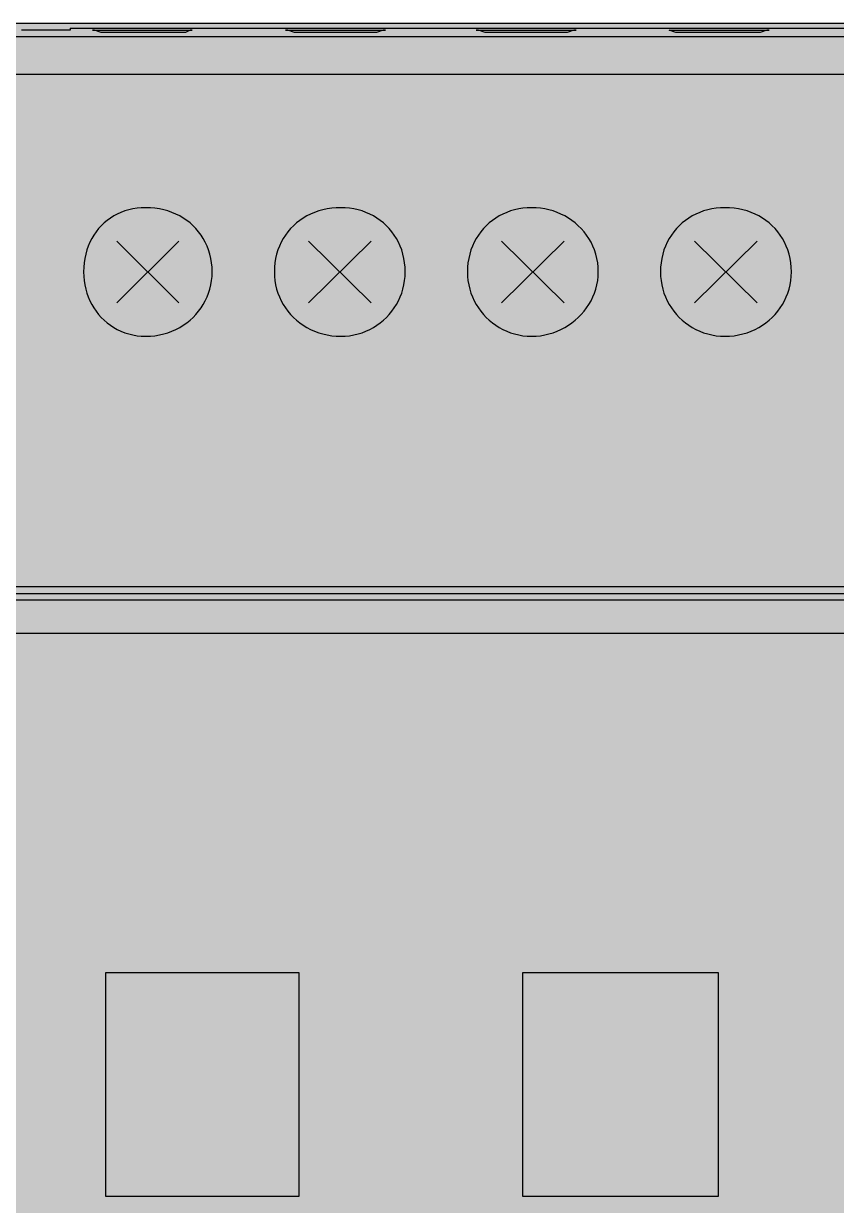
# Model space of a CAD drawing. Header units: millimetres. Extents: x 0 to 966, y -664 to 90.
# Drawn here: x 826.19 to 858.49, y 43.02 to 90 of the extents above; entities that cross this region are included whole.
import ezdxf

# ---------------------------------------------------------------- set-up
doc = ezdxf.new("R2010")
doc.units = ezdxf.units.MM
for name, color, linetype in [('HDL_BODY', 7, 'Continuous'), ('HDL_COLOUR', 7, 'Continuous'), ('HDL_DETAIL', 7, 'Continuous'), ('HDL_PRINT', 7, 'Continuous')]:
    doc.layers.add(name, color=color, linetype=linetype)

# ---------------------------------------------------------------- blocks, each defined once
blk = doc.blocks.new('M_R8.16.1-CD_FRONT')
at = {"layer": 'HDL_BODY', "true_color": 0x202126}
blk.add_hatch(color=250, dxfattribs=at).paths.add_polyline_path([(0, 0), (144, 0), (144, 90), (0, 90)])
at = {"layer": 'HDL_BODY', "true_color": 0x2a2a30}
blk.add_hatch(color=250, dxfattribs=at).paths.add_polyline_path([(0.4, 20.52), (143.6, 20.52), (143.6, 68.31), (0.4, 68.31)])
at = {"layer": 'HDL_COLOUR', "true_color": 0x1a332c}
for points in [[(83.683, 80.127), (83.677, 80.312), (83.66, 80.492), (83.631, 80.667), (83.591, 80.836), (83.541, 81), (83.481, 81.158), (83.41, 81.31), (83.33, 81.455), (83.241, 81.594), (83.144, 81.725), (83.037, 81.85), (82.923, 81.966), (82.801, 82.075), (82.671, 82.176), (82.534, 82.269), (82.391, 82.353), (82.241, 82.428), (82.085, 82.494), (81.923, 82.551), (81.756, 82.598), (81.584, 82.635), (81.407, 82.661), (81.225, 82.677), (81.04, 82.683), (80.865, 82.677), (80.695, 82.661), (80.528, 82.635), (80.366, 82.598), (80.209, 82.551), (80.058, 82.494), (79.912, 82.428), (79.771, 82.353), (79.637, 82.269), (79.51, 82.176), (79.389, 82.075), (79.275, 81.966), (79.168, 81.85), (79.07, 81.725), (78.979, 81.594), (78.896, 81.455), (78.822, 81.31), (78.757, 81.158), (78.701, 81), (78.655, 80.836), (78.618, 80.667), (78.592, 80.492), (78.575, 80.312), (78.57, 80.127), (78.575, 79.953), (78.592, 79.781), (78.618, 79.613), (78.655, 79.448), (78.701, 79.288), (78.757, 79.133), (78.822, 78.982), (78.896, 78.837), (78.979, 78.698), (79.07, 78.565), (79.168, 78.439), (79.275, 78.319), (79.389, 78.207), (79.51, 78.103), (79.637, 78.007), (79.771, 77.919), (79.912, 77.84), (80.058, 77.77), (80.209, 77.71), (80.366, 77.661), (80.528, 77.621), (80.695, 77.592), (80.865, 77.575), (81.04, 77.569), (81.225, 77.575), (81.407, 77.592), (81.584, 77.621), (81.756, 77.661), (81.923, 77.71), (82.085, 77.77), (82.241, 77.84), (82.391, 77.919), (82.534, 78.007), (82.671, 78.103), (82.801, 78.207), (82.923, 78.319), (83.037, 78.439), (83.144, 78.565), (83.241, 78.698), (83.33, 78.837), (83.41, 78.982), (83.481, 79.133), (83.541, 79.288), (83.591, 79.448), (83.631, 79.613), (83.66, 79.781), (83.677, 79.953), (83.683, 80.127)], [(91.355, 80.127), (91.349, 80.312), (91.332, 80.492), (91.303, 80.667), (91.264, 80.836), (91.214, 81), (91.154, 81.158), (91.085, 81.31), (91.006, 81.455), (90.918, 81.594), (90.822, 81.725), (90.718, 81.85), (90.606, 81.966), (90.487, 82.075), (90.361, 82.176), (90.228, 82.269), (90.089, 82.353), (89.944, 82.428), (89.793, 82.494), (89.638, 82.551), (89.478, 82.598), (89.314, 82.635), (89.146, 82.661), (88.974, 82.677), (88.799, 82.683), (88.613, 82.677), (88.432, 82.661), (88.255, 82.635), (88.082, 82.598), (87.915, 82.551), (87.753, 82.494), (87.596, 82.428), (87.446, 82.353), (87.303, 82.269), (87.166, 82.176), (87.036, 82.075), (86.914, 81.966), (86.799, 81.85), (86.693, 81.725), (86.595, 81.594), (86.506, 81.455), (86.426, 81.31), (86.356, 81.158), (86.295, 81), (86.245, 80.836), (86.205, 80.667), (86.177, 80.492), (86.159, 80.312), (86.153, 80.127), (86.159, 79.953), (86.177, 79.781), (86.205, 79.613), (86.245, 79.448), (86.295, 79.288), (86.356, 79.133), (86.426, 78.982), (86.506, 78.837), (86.595, 78.698), (86.693, 78.565), (86.799, 78.439), (86.914, 78.319), (87.036, 78.207), (87.166, 78.103), (87.303, 78.007), (87.446, 77.919), (87.596, 77.84), (87.753, 77.77), (87.915, 77.71), (88.082, 77.661), (88.255, 77.621), (88.432, 77.592), (88.613, 77.575), (88.799, 77.569), (88.974, 77.575), (89.146, 77.592), (89.314, 77.621), (89.478, 77.661), (89.638, 77.71), (89.793, 77.77), (89.944, 77.84), (90.089, 77.919), (90.228, 78.007), (90.361, 78.103), (90.487, 78.207), (90.606, 78.319), (90.718, 78.439), (90.822, 78.565), (90.918, 78.698), (91.006, 78.837), (91.085, 78.982), (91.154, 79.133), (91.214, 79.288), (91.264, 79.448), (91.303, 79.613), (91.332, 79.781), (91.349, 79.953), (91.355, 80.127)], [(99.028, 80.127), (99.021, 80.312), (99.003, 80.492), (98.972, 80.667), (98.93, 80.836), (98.877, 81), (98.813, 81.158), (98.739, 81.31), (98.655, 81.455), (98.563, 81.594), (98.461, 81.725), (98.351, 81.85), (98.234, 81.966), (98.109, 82.075), (97.977, 82.176), (97.839, 82.269), (97.695, 82.353), (97.545, 82.428), (97.391, 82.494), (97.231, 82.551), (97.068, 82.598), (96.901, 82.635), (96.73, 82.661), (96.557, 82.677), (96.382, 82.683), (96.207, 82.677), (96.035, 82.661), (95.867, 82.635), (95.703, 82.598), (95.543, 82.551), (95.387, 82.494), (95.237, 82.428), (95.092, 82.353), (94.953, 82.269), (94.82, 82.176), (94.694, 82.075), (94.575, 81.966), (94.463, 81.85), (94.359, 81.725), (94.262, 81.594), (94.175, 81.455), (94.096, 81.31), (94.027, 81.158), (93.967, 81), (93.917, 80.836), (93.878, 80.667), (93.849, 80.492), (93.831, 80.312), (93.826, 80.127), (93.831, 79.953), (93.849, 79.781), (93.878, 79.613), (93.917, 79.448), (93.967, 79.288), (94.027, 79.133), (94.096, 78.982), (94.175, 78.837), (94.262, 78.698), (94.359, 78.565), (94.463, 78.439), (94.575, 78.319), (94.694, 78.207), (94.82, 78.103), (94.953, 78.007), (95.092, 77.919), (95.237, 77.84), (95.387, 77.77), (95.543, 77.71), (95.703, 77.661), (95.867, 77.621), (96.035, 77.592), (96.207, 77.575), (96.382, 77.569), (96.557, 77.575), (96.73, 77.592), (96.901, 77.621), (97.068, 77.661), (97.231, 77.71), (97.391, 77.77), (97.545, 77.84), (97.695, 77.919), (97.839, 78.007), (97.977, 78.103), (98.109, 78.207), (98.234, 78.319), (98.351, 78.439), (98.461, 78.565), (98.563, 78.698), (98.655, 78.837), (98.739, 78.982), (98.813, 79.133), (98.877, 79.288), (98.93, 79.448), (98.972, 79.613), (99.003, 79.781), (99.021, 79.953), (99.028, 80.127)], [(106.7, 80.127), (106.694, 80.312), (106.677, 80.492), (106.648, 80.667), (106.608, 80.836), (106.558, 81), (106.498, 81.158), (106.427, 81.31), (106.348, 81.455), (106.259, 81.594), (106.161, 81.725), (106.054, 81.85), (105.94, 81.966), (105.817, 82.075), (105.688, 82.176), (105.551, 82.269), (105.407, 82.353), (105.257, 82.428), (105.101, 82.494), (104.939, 82.551), (104.771, 82.598), (104.599, 82.635), (104.422, 82.661), (104.24, 82.677), (104.054, 82.683), (103.88, 82.677), (103.708, 82.661), (103.54, 82.635), (103.375, 82.598), (103.215, 82.551), (103.06, 82.494), (102.91, 82.428), (102.765, 82.353), (102.626, 82.269), (102.493, 82.176), (102.366, 82.075), (102.247, 81.966), (102.135, 81.85), (102.031, 81.725), (101.935, 81.594), (101.847, 81.455), (101.769, 81.31), (101.699, 81.158), (101.639, 81), (101.589, 80.836), (101.55, 80.667), (101.521, 80.492), (101.504, 80.312), (101.498, 80.127), (101.504, 79.953), (101.521, 79.781), (101.55, 79.613), (101.589, 79.448), (101.639, 79.288), (101.699, 79.133), (101.769, 78.982), (101.847, 78.837), (101.935, 78.698), (102.031, 78.565), (102.135, 78.439), (102.247, 78.319), (102.366, 78.207), (102.493, 78.103), (102.626, 78.007), (102.765, 77.919), (102.91, 77.84), (103.06, 77.77), (103.215, 77.71), (103.375, 77.661), (103.54, 77.621), (103.708, 77.592), (103.88, 77.575), (104.054, 77.569), (104.24, 77.575), (104.422, 77.592), (104.599, 77.621), (104.771, 77.661), (104.939, 77.71), (105.101, 77.77), (105.257, 77.84), (105.407, 77.919), (105.551, 78.007), (105.688, 78.103), (105.817, 78.207), (105.94, 78.319), (106.054, 78.439), (106.161, 78.565), (106.259, 78.698), (106.348, 78.837), (106.427, 78.982), (106.498, 79.133), (106.558, 79.288), (106.608, 79.448), (106.648, 79.613), (106.677, 79.781), (106.694, 79.953), (106.7, 80.127)]]:
    blk.add_hatch(color=250, dxfattribs=at).paths.add_polyline_path(points)
at = {"layer": 'HDL_COLOUR', "true_color": 0x9ea4a8}
for points in [[(82.916, 80.126), (82.901, 80.36), (82.855, 80.589), (82.78, 80.811), (82.676, 81.021), (82.546, 81.216), (82.392, 81.392), (82.216, 81.546), (82.021, 81.676), (81.811, 81.78), (81.59, 81.855), (81.36, 81.901), (81.126, 81.916), (80.893, 81.901), (80.663, 81.855), (80.442, 81.78), (80.232, 81.676), (80.037, 81.546), (79.861, 81.392), (79.707, 81.216), (79.577, 81.021), (79.473, 80.811), (79.398, 80.589), (79.352, 80.36), (79.337, 80.126), (79.352, 79.892), (79.398, 79.663), (79.473, 79.441), (79.577, 79.231), (79.707, 79.036), (79.861, 78.86), (80.037, 78.706), (80.232, 78.576), (80.442, 78.472), (80.663, 78.397), (80.893, 78.351), (81.126, 78.336), (81.36, 78.351), (81.59, 78.397), (81.811, 78.472), (82.021, 78.576), (82.216, 78.706), (82.392, 78.86), (82.546, 79.036), (82.676, 79.231), (82.78, 79.441), (82.855, 79.663), (82.901, 79.892)], [(90.575, 80.126), (90.559, 80.36), (90.513, 80.589), (90.436, 80.811), (90.331, 81.021), (90.199, 81.216), (90.042, 81.392), (89.863, 81.546), (89.665, 81.676), (89.451, 81.78), (89.226, 81.855), (88.992, 81.901), (88.754, 81.916), (88.517, 81.901), (88.283, 81.855), (88.057, 81.78), (87.844, 81.676), (87.646, 81.546), (87.467, 81.392), (87.31, 81.216), (87.177, 81.021), (87.072, 80.811), (86.996, 80.589), (86.949, 80.36), (86.933, 80.126), (86.949, 79.892), (86.996, 79.663), (87.072, 79.441), (87.177, 79.231), (87.31, 79.036), (87.467, 78.86), (87.646, 78.706), (87.844, 78.576), (88.057, 78.472), (88.283, 78.397), (88.517, 78.351), (88.754, 78.336), (88.992, 78.351), (89.226, 78.397), (89.451, 78.472), (89.665, 78.576), (89.863, 78.706), (90.042, 78.86), (90.199, 79.036), (90.331, 79.231), (90.436, 79.441), (90.513, 79.663), (90.559, 79.892)], [(98.247, 80.126), (98.232, 80.36), (98.185, 80.589), (98.109, 80.811), (98.004, 81.021), (97.871, 81.216), (97.714, 81.392), (97.535, 81.546), (97.337, 81.676), (97.123, 81.78), (96.898, 81.855), (96.664, 81.901), (96.427, 81.916), (96.189, 81.901), (95.955, 81.855), (95.73, 81.78), (95.516, 81.676), (95.318, 81.546), (95.139, 81.392), (94.982, 81.216), (94.85, 81.021), (94.744, 80.811), (94.668, 80.589), (94.621, 80.36), (94.606, 80.126), (94.621, 79.892), (94.668, 79.663), (94.744, 79.441), (94.85, 79.231), (94.982, 79.036), (95.139, 78.86), (95.318, 78.706), (95.516, 78.576), (95.73, 78.472), (95.955, 78.397), (96.189, 78.351), (96.427, 78.336), (96.664, 78.351), (96.898, 78.397), (97.123, 78.472), (97.337, 78.576), (97.535, 78.706), (97.714, 78.86), (97.871, 79.036), (98.004, 79.231), (98.109, 79.441), (98.185, 79.663), (98.232, 79.892)], [(105.92, 80.126), (105.904, 80.36), (105.858, 80.589), (105.781, 80.811), (105.676, 81.021), (105.544, 81.216), (105.387, 81.392), (105.207, 81.546), (105.009, 81.676), (104.796, 81.78), (104.57, 81.855), (104.337, 81.901), (104.099, 81.916), (103.861, 81.901), (103.628, 81.855), (103.402, 81.78), (103.189, 81.676), (102.991, 81.546), (102.812, 81.392), (102.655, 81.216), (102.522, 81.021), (102.417, 80.811), (102.34, 80.589), (102.294, 80.36), (102.278, 80.126), (102.294, 79.892), (102.34, 79.663), (102.417, 79.441), (102.522, 79.231), (102.655, 79.036), (102.812, 78.86), (102.991, 78.706), (103.189, 78.576), (103.402, 78.472), (103.628, 78.397), (103.861, 78.351), (104.099, 78.336), (104.337, 78.351), (104.57, 78.397), (104.796, 78.472), (105.009, 78.576), (105.207, 78.706), (105.387, 78.86), (105.544, 79.036), (105.676, 79.231), (105.781, 79.441), (105.858, 79.663), (105.904, 79.892)]]:
    blk.add_hatch(color=253, dxfattribs=at).paths.add_polyline_path(points)
at = {"layer": 'HDL_COLOUR', "true_color": 0x0d0e11}
for points in [[(79.451, 52.271), (87.123, 52.271), (87.123, 43.368), (79.451, 43.368), (79.451, 52.271)], [(96.031, 52.271), (103.791, 52.271), (103.791, 43.368), (96.031, 43.368), (96.031, 52.271)]]:
    blk.add_hatch(color=168, dxfattribs=at).paths.add_polyline_path(points)
at = {"layer": 'HDL_COLOUR', "true_color": 0x37393d}
for points in [[(80.832, 47.642), (85.742, 47.642), (85.742, 49.155), (80.832, 49.155)], [(97.428, 47.642), (102.394, 47.642), (102.394, 49.155), (97.428, 49.155)]]:
    blk.add_hatch(color=250, dxfattribs=at).paths.add_polyline_path(points)
at = {"layer": 'HDL_PRINT', "true_color": 0xdee1e9}
for points in [[(85.71, 84.156), (82.978, 85.39), (83.067, 85.372), (81.04, 85.372), (81.26, 85.593), (81.26, 82.859), (80.817, 82.859), (80.817, 85.593), (81.04, 85.813), (83.067, 85.813), (83.159, 85.792), (85.891, 84.557), (85.71, 84.156)], [(86.418, 85.813), (88.799, 85.813), (89.019, 85.593), (89.019, 82.859), (88.579, 82.859), (88.579, 85.593), (88.799, 85.372), (86.418, 85.372), (86.418, 85.813)], [(101.055, 84.156), (98.319, 85.39), (98.412, 85.372), (96.382, 85.372), (96.602, 85.593), (96.602, 82.859), (96.162, 82.859), (96.162, 85.593), (96.382, 85.813), (98.412, 85.813), (98.501, 85.792), (101.236, 84.557), (101.055, 84.156)], [(101.763, 85.813), (104.054, 85.813), (104.275, 85.593), (104.275, 82.859), (103.834, 82.859), (103.834, 85.593), (104.054, 85.372), (101.763, 85.372), (101.763, 85.813)], [(84.037, 75.013), (84.918, 76.599), (85.802, 75.013), (84.037, 75.013)], [(88.358, 74.838), (87.918, 74.838), (87.918, 76.248), (87.859, 76.193), (87.799, 76.143), (87.74, 76.098), (87.681, 76.058), (87.623, 76.021), (87.564, 75.986), (87.505, 75.954), (87.447, 75.924), (87.388, 75.894), (87.388, 76.337), (87.425, 76.341), (87.469, 76.352), (87.516, 76.369), (87.565, 76.392), (87.614, 76.418), (87.661, 76.448), (87.703, 76.48), (87.739, 76.513), (87.773, 76.545), (87.806, 76.579), (87.84, 76.616), (87.873, 76.655), (87.906, 76.698), (87.939, 76.747), (87.972, 76.802), (88.004, 76.864), (88.358, 76.864), (88.358, 74.838)], [(96.206, 74.749), (95.766, 74.749), (95.766, 76.248), (95.733, 76.193), (95.695, 76.143), (95.651, 76.098), (95.603, 76.058), (95.552, 76.021), (95.498, 75.986), (95.442, 75.954), (95.384, 75.924), (95.326, 75.894), (95.326, 76.248), (95.384, 76.278), (95.428, 76.302), (95.463, 76.325), (95.49, 76.348), (95.513, 76.375), (95.535, 76.41), (95.559, 76.455), (95.587, 76.513), (95.65, 76.545), (95.704, 76.578), (95.75, 76.611), (95.787, 76.644), (95.816, 76.677), (95.836, 76.711), (95.848, 76.744), (95.852, 76.778), (96.206, 76.778), (96.206, 74.749)], [(97.617, 74.749), (97.263, 74.749), (97.263, 76.248), (97.204, 76.193), (97.146, 76.143), (97.087, 76.098), (97.029, 76.058), (96.97, 76.021), (96.912, 75.986), (96.853, 75.954), (96.795, 75.924), (96.736, 75.894), (96.736, 76.248), (96.773, 76.278), (96.815, 76.302), (96.862, 76.325), (96.912, 76.348), (96.961, 76.375), (97.008, 76.41), (97.051, 76.455), (97.087, 76.513), (97.125, 76.55), (97.163, 76.587), (97.201, 76.625), (97.239, 76.663), (97.276, 76.701), (97.314, 76.739), (97.352, 76.778), (97.617, 76.778), (97.617, 74.749)], [(99.382, 75.013), (100.263, 76.599), (101.144, 75.013), (99.382, 75.013)], [(103.7, 74.749), (103.26, 74.749), (103.26, 76.248), (103.201, 76.193), (103.143, 76.143), (103.084, 76.098), (103.025, 76.058), (102.967, 76.021), (102.908, 75.986), (102.849, 75.954), (102.789, 75.924), (102.73, 75.894), (102.73, 76.248), (102.767, 76.278), (102.811, 76.302), (102.858, 76.325), (102.907, 76.348), (102.956, 76.375), (103.004, 76.41), (103.047, 76.455), (103.084, 76.513), (103.122, 76.55), (103.16, 76.587), (103.198, 76.625), (103.235, 76.663), (103.273, 76.701), (103.311, 76.739), (103.349, 76.778), (103.7, 76.778), (103.7, 74.749)], [(105.554, 75.189), (105.554, 74.749), (104.144, 74.749), (104.144, 74.814), (104.145, 74.879), (104.148, 74.942), (104.155, 75.002), (104.165, 75.058), (104.18, 75.108), (104.202, 75.152), (104.23, 75.189), (104.259, 75.218), (104.293, 75.253), (104.331, 75.293), (104.373, 75.338), (104.418, 75.388), (104.465, 75.443), (104.515, 75.504), (104.566, 75.57), (104.618, 75.642), (104.671, 75.719), (104.762, 75.752), (104.838, 75.785), (104.899, 75.818), (104.947, 75.851), (104.982, 75.884), (105.007, 75.917), (105.02, 75.95), (105.025, 75.983), (105.061, 76.021), (105.085, 76.049), (105.1, 76.072), (105.108, 76.095), (105.111, 76.122), (105.111, 76.159), (105.111, 76.197), (105.109, 76.235), (105.104, 76.273), (105.095, 76.311), (105.08, 76.349), (105.057, 76.386), (105.025, 76.424), (105.018, 76.43), (104.998, 76.447), (104.969, 76.468), (104.933, 76.49), (104.892, 76.506), (104.849, 76.513), (104.805, 76.506), (104.763, 76.49), (104.726, 76.468), (104.697, 76.447), (104.678, 76.43), (104.671, 76.424), (104.639, 76.386), (104.616, 76.349), (104.6, 76.311), (104.591, 76.273), (104.586, 76.235), (104.584, 76.197), (104.584, 76.159), (104.144, 76.159), (104.167, 76.236), (104.187, 76.307), (104.205, 76.373), (104.223, 76.434), (104.241, 76.489), (104.262, 76.54), (104.288, 76.585), (104.319, 76.624), (104.358, 76.659), (104.406, 76.688), (104.443, 76.718), (104.487, 76.74), (104.538, 76.756), (104.594, 76.766), (104.654, 76.773), (104.717, 76.776), (104.782, 76.777), (104.849, 76.778), (104.93, 76.777), (105.001, 76.776), (105.063, 76.771), (105.119, 76.762), (105.17, 76.747), (105.219, 76.725), (105.269, 76.694), (105.32, 76.652), (105.376, 76.599), (105.409, 76.566), (105.441, 76.533), (105.472, 76.496), (105.499, 76.457), (105.521, 76.414), (105.539, 76.365), (105.55, 76.31), (105.554, 76.248), (105.554, 76.21), (105.552, 76.172), (105.547, 76.134), (105.538, 76.097), (105.522, 76.059), (105.498, 76.021), (105.465, 75.983), (105.46, 75.945), (105.445, 75.909), (105.423, 75.877), (105.395, 75.849), (105.362, 75.827), (105.326, 75.813), (105.29, 75.808), (105.285, 75.774), (105.273, 75.741), (105.252, 75.708), (105.223, 75.674), (105.186, 75.641), (105.14, 75.608), (105.086, 75.575), (105.025, 75.543), (104.987, 75.473), (104.951, 75.414), (104.918, 75.365), (104.89, 75.327), (104.868, 75.3), (104.854, 75.284), (104.849, 75.278), (104.805, 75.269), (104.779, 75.247), (104.765, 75.22), (104.76, 75.198), (104.76, 75.189), (105.554, 75.189)], [(84.037, 71.928), (84.037, 74.219), (85.623, 74.219), (85.623, 73.779), (84.478, 73.779), (84.478, 73.339), (85.623, 73.339), (85.623, 72.987), (84.478, 72.987), (84.478, 72.369), (85.713, 72.369), (85.713, 71.928), (84.037, 71.928)], [(99.293, 71.928), (99.293, 74.219), (100.879, 74.219), (100.879, 73.779), (99.822, 73.779), (99.822, 73.249), (100.703, 73.249), (100.703, 72.898), (99.822, 72.898), (99.822, 71.928), (99.293, 71.928)], [(76.894, 52.272), (77.335, 52.272), (77.335, 49.363), (76.894, 49.363), (76.894, 52.272)], [(93.471, 52.272), (93.912, 52.272), (93.912, 49.363), (93.471, 49.363), (93.471, 52.272)]]:
    blk.add_hatch(color=254, dxfattribs=at).paths.add_polyline_path(points)
h = blk.add_hatch(color=254, dxfattribs=at)
h.paths.add_polyline_path([(80.597, 75.278), (80.862, 75.367), (80.862, 75.323), (80.865, 75.282), (80.873, 75.245), (80.888, 75.215), (80.913, 75.196), (80.951, 75.189), (80.958, 75.153), (80.977, 75.128), (81.006, 75.113), (81.043, 75.106), (81.084, 75.103), (81.126, 75.103), (81.164, 75.103), (81.193, 75.106), (81.215, 75.113), (81.238, 75.128), (81.265, 75.153), (81.302, 75.189), (81.329, 75.222), (81.349, 75.261), (81.365, 75.307), (81.376, 75.359), (81.384, 75.418), (81.388, 75.483), (81.39, 75.555), (81.391, 75.634), (81.391, 75.719), (81.358, 75.661), (81.324, 75.617), (81.287, 75.586), (81.248, 75.565), (81.205, 75.552), (81.157, 75.546), (81.102, 75.543), (81.04, 75.543), (80.977, 75.543), (80.922, 75.546), (80.873, 75.552), (80.83, 75.565), (80.79, 75.586), (80.754, 75.617), (80.72, 75.661), (80.686, 75.719), (80.656, 75.748), (80.628, 75.78), (80.601, 75.813), (80.576, 75.852), (80.554, 75.896), (80.536, 75.947), (80.522, 76.007), (80.514, 76.077), (80.51, 76.159), (80.514, 76.225), (80.525, 76.291), (80.542, 76.354), (80.565, 76.414), (80.591, 76.469), (80.621, 76.519), (80.653, 76.563), (80.686, 76.599), (80.719, 76.655), (80.757, 76.705), (80.801, 76.747), (80.849, 76.783), (80.9, 76.812), (80.954, 76.835), (81.01, 76.851), (81.068, 76.861), (81.126, 76.864), (81.185, 76.861), (81.244, 76.851), (81.303, 76.835), (81.362, 76.812), (81.421, 76.783), (81.48, 76.747), (81.539, 76.705), (81.598, 76.655), (81.656, 76.599), (81.68, 76.549), (81.704, 76.495), (81.727, 76.436), (81.748, 76.372), (81.768, 76.305), (81.786, 76.233), (81.802, 76.156), (81.814, 76.076), (81.824, 75.991), (81.83, 75.901), (81.832, 75.808), (81.83, 75.713), (81.824, 75.623), (81.814, 75.538), (81.802, 75.457), (81.786, 75.38), (81.768, 75.308), (81.748, 75.24), (81.727, 75.177), (81.704, 75.118), (81.68, 75.064), (81.656, 75.013), (81.603, 74.963), (81.55, 74.919), (81.495, 74.879), (81.439, 74.844), (81.381, 74.815), (81.32, 74.791), (81.256, 74.773), (81.188, 74.759), (81.116, 74.751), (81.04, 74.749), (80.977, 74.753), (80.922, 74.764), (80.873, 74.781), (80.83, 74.804), (80.79, 74.831), (80.754, 74.86), (80.72, 74.892), (80.686, 74.924), (80.681, 74.963), (80.668, 75.003), (80.651, 75.046), (80.632, 75.093), (80.614, 75.147), (80.602, 75.208), (80.597, 75.278)])
h.paths.add_polyline_path([(81.391, 76.073), (81.391, 76.143), (81.389, 76.204), (81.384, 76.257), (81.375, 76.304), (81.359, 76.347), (81.335, 76.386), (81.302, 76.424), (81.259, 76.43), (81.218, 76.447), (81.182, 76.468), (81.153, 76.49), (81.134, 76.506), (81.126, 76.513), (81.089, 76.508), (81.052, 76.495), (81.014, 76.478), (80.976, 76.459), (80.938, 76.441), (80.9, 76.429), (80.862, 76.424), (80.862, 76.38), (80.862, 76.336), (80.862, 76.292), (80.862, 76.248), (80.862, 76.203), (80.862, 76.159), (80.862, 76.089), (80.864, 76.028), (80.869, 75.974), (80.878, 75.927), (80.894, 75.884), (80.918, 75.845), (80.951, 75.808), (80.961, 75.808), (80.988, 75.808), (81.027, 75.808), (81.075, 75.808), (81.126, 75.808), (81.171, 75.808), (81.202, 75.808), (81.229, 75.808), (81.259, 75.808), (81.302, 75.808), (81.335, 75.845), (81.359, 75.882), (81.375, 75.92), (81.384, 75.958), (81.389, 75.996), (81.391, 76.034), (81.391, 76.073)])
h = blk.add_hatch(color=254, dxfattribs=at)
h.paths.add_polyline_path([(89.504, 76.864), (89.586, 76.861), (89.658, 76.851), (89.72, 76.835), (89.776, 76.812), (89.828, 76.783), (89.877, 76.747), (89.927, 76.705), (89.978, 76.655), (90.034, 76.599), (90.058, 76.549), (90.081, 76.495), (90.103, 76.436), (90.125, 76.372), (90.145, 76.305), (90.163, 76.233), (90.179, 76.156), (90.192, 76.076), (90.201, 75.991), (90.207, 75.901), (90.21, 75.808), (90.207, 75.713), (90.201, 75.623), (90.192, 75.538), (90.179, 75.457), (90.163, 75.38), (90.145, 75.308), (90.125, 75.24), (90.103, 75.177), (90.081, 75.118), (90.058, 75.064), (90.034, 75.013), (89.978, 74.958), (89.927, 74.909), (89.877, 74.867), (89.828, 74.831), (89.776, 74.801), (89.72, 74.778), (89.658, 74.762), (89.586, 74.752), (89.504, 74.749), (89.446, 74.752), (89.389, 74.762), (89.334, 74.778), (89.284, 74.801), (89.24, 74.831), (89.203, 74.867), (89.175, 74.909), (89.156, 74.958), (89.15, 75.013), (89.104, 75.064), (89.063, 75.118), (89.026, 75.177), (88.994, 75.24), (88.966, 75.308), (88.942, 75.38), (88.923, 75.457), (88.908, 75.538), (88.897, 75.623), (88.89, 75.713), (88.888, 75.808), (88.89, 75.901), (88.897, 75.991), (88.908, 76.076), (88.923, 76.156), (88.942, 76.233), (88.966, 76.305), (88.994, 76.372), (89.026, 76.436), (89.063, 76.495), (89.104, 76.549), (89.15, 76.599), (89.156, 76.655), (89.175, 76.705), (89.203, 76.747), (89.24, 76.783), (89.284, 76.812), (89.334, 76.835), (89.389, 76.851), (89.446, 76.861), (89.504, 76.864)])
h.paths.add_polyline_path([(89.504, 76.513), (89.495, 76.512), (89.473, 76.507), (89.446, 76.494), (89.424, 76.467), (89.415, 76.424), (89.379, 76.417), (89.354, 76.398), (89.339, 76.369), (89.332, 76.333), (89.329, 76.292), (89.329, 76.248), (89.299, 76.211), (89.277, 76.166), (89.261, 76.116), (89.251, 76.06), (89.244, 76.001), (89.241, 75.938), (89.24, 75.873), (89.239, 75.808), (89.24, 75.741), (89.241, 75.676), (89.244, 75.613), (89.251, 75.553), (89.261, 75.498), (89.277, 75.448), (89.299, 75.404), (89.329, 75.367), (89.329, 75.323), (89.332, 75.282), (89.339, 75.245), (89.354, 75.215), (89.379, 75.196), (89.415, 75.189), (89.424, 75.147), (89.446, 75.121), (89.473, 75.108), (89.495, 75.103), (89.504, 75.103), (89.542, 75.103), (89.57, 75.106), (89.593, 75.113), (89.616, 75.128), (89.643, 75.153), (89.68, 75.189), (89.681, 75.198), (89.686, 75.22), (89.699, 75.247), (89.726, 75.269), (89.769, 75.278), (89.769, 75.337), (89.769, 75.395), (89.769, 75.454), (89.769, 75.513), (89.769, 75.571), (89.769, 75.63), (89.769, 75.689), (89.769, 75.748), (89.769, 75.808), (89.769, 75.873), (89.769, 75.938), (89.769, 76.001), (89.769, 76.06), (89.769, 76.116), (89.769, 76.166), (89.769, 76.211), (89.769, 76.248), (89.731, 76.292), (89.706, 76.333), (89.691, 76.369), (89.683, 76.398), (89.68, 76.417), (89.68, 76.424), (89.643, 76.461), (89.616, 76.486), (89.593, 76.502), (89.57, 76.51), (89.542, 76.512), (89.504, 76.513)])
h = blk.add_hatch(color=254, dxfattribs=at)
h.paths.add_polyline_path([(78.13, 44.779), (78.128, 44.672), (78.122, 44.572), (78.113, 44.478), (78.1, 44.39), (78.083, 44.307), (78.063, 44.228), (78.039, 44.152), (78.011, 44.08), (77.98, 44.01), (77.945, 43.942), (77.907, 43.875), (77.865, 43.809), (77.817, 43.739), (77.768, 43.674), (77.717, 43.614), (77.664, 43.559), (77.607, 43.511), (77.547, 43.469), (77.482, 43.434), (77.412, 43.406), (77.335, 43.385), (77.251, 43.373), (77.159, 43.368), (77.065, 43.373), (76.976, 43.385), (76.891, 43.406), (76.813, 43.434), (76.74, 43.469), (76.674, 43.511), (76.615, 43.559), (76.563, 43.614), (76.518, 43.674), (76.482, 43.739), (76.454, 43.809), (76.432, 43.875), (76.41, 43.942), (76.389, 44.01), (76.369, 44.08), (76.35, 44.152), (76.333, 44.228), (76.317, 44.307), (76.304, 44.39), (76.293, 44.478), (76.285, 44.572), (76.28, 44.672), (76.278, 44.779), (76.28, 44.887), (76.285, 44.991), (76.293, 45.093), (76.304, 45.19), (76.317, 45.284), (76.333, 45.374), (76.35, 45.46), (76.369, 45.543), (76.389, 45.622), (76.41, 45.698), (76.432, 45.77), (76.454, 45.838), (76.479, 45.918), (76.512, 45.986), (76.551, 46.041), (76.597, 46.085), (76.648, 46.119), (76.706, 46.145), (76.77, 46.163), (76.838, 46.176), (76.912, 46.183), (76.99, 46.187), (77.073, 46.188), (77.159, 46.189), (77.251, 46.188), (77.335, 46.187), (77.412, 46.182), (77.482, 46.172), (77.547, 46.156), (77.607, 46.132), (77.664, 46.098), (77.717, 46.054), (77.768, 45.996), (77.817, 45.925), (77.865, 45.838), (77.907, 45.77), (77.945, 45.698), (77.98, 45.622), (78.011, 45.543), (78.039, 45.46), (78.063, 45.374), (78.083, 45.284), (78.1, 45.19), (78.113, 45.093), (78.122, 44.991), (78.128, 44.887), (78.13, 44.779)])
h.paths.add_polyline_path([(77.689, 44.779), (77.687, 44.875), (77.681, 44.97), (77.671, 45.064), (77.658, 45.155), (77.642, 45.243), (77.624, 45.327), (77.604, 45.406), (77.582, 45.48), (77.559, 45.547), (77.535, 45.607), (77.511, 45.659), (77.478, 45.722), (77.444, 45.776), (77.408, 45.821), (77.368, 45.858), (77.325, 45.887), (77.276, 45.908), (77.221, 45.92), (77.159, 45.924), (77.101, 45.921), (77.043, 45.911), (76.986, 45.895), (76.932, 45.872), (76.88, 45.843), (76.832, 45.807), (76.789, 45.765), (76.751, 45.715), (76.719, 45.659), (76.697, 45.607), (76.678, 45.547), (76.664, 45.48), (76.653, 45.406), (76.644, 45.327), (76.638, 45.243), (76.634, 45.155), (76.631, 45.064), (76.63, 44.97), (76.63, 44.875), (76.63, 44.779), (76.63, 44.685), (76.63, 44.596), (76.631, 44.511), (76.634, 44.43), (76.638, 44.353), (76.644, 44.281), (76.653, 44.213), (76.664, 44.15), (76.678, 44.09), (76.697, 44.035), (76.719, 43.984), (76.751, 43.929), (76.789, 43.88), (76.832, 43.838), (76.88, 43.803), (76.932, 43.774), (76.986, 43.751), (77.043, 43.735), (77.101, 43.726), (77.159, 43.722), (77.221, 43.726), (77.276, 43.739), (77.325, 43.759), (77.368, 43.787), (77.408, 43.824), (77.444, 43.869), (77.478, 43.923), (77.511, 43.984), (77.535, 44.035), (77.559, 44.09), (77.582, 44.15), (77.604, 44.213), (77.624, 44.281), (77.642, 44.353), (77.658, 44.43), (77.671, 44.511), (77.681, 44.596), (77.687, 44.685), (77.689, 44.779)])
h = blk.add_hatch(color=254, dxfattribs=at)
h.paths.add_polyline_path([(94.706, 44.779), (94.705, 44.672), (94.699, 44.572), (94.69, 44.478), (94.677, 44.39), (94.661, 44.307), (94.641, 44.228), (94.617, 44.152), (94.59, 44.08), (94.558, 44.01), (94.523, 43.942), (94.484, 43.875), (94.442, 43.809), (94.394, 43.739), (94.345, 43.674), (94.294, 43.614), (94.241, 43.559), (94.185, 43.511), (94.125, 43.469), (94.06, 43.434), (93.99, 43.406), (93.913, 43.385), (93.829, 43.373), (93.736, 43.368), (93.645, 43.373), (93.561, 43.385), (93.486, 43.406), (93.418, 43.434), (93.357, 43.469), (93.303, 43.511), (93.255, 43.559), (93.213, 43.614), (93.177, 43.674), (93.146, 43.739), (93.12, 43.809), (93.078, 43.875), (93.04, 43.942), (93.005, 44.01), (92.973, 44.08), (92.946, 44.152), (92.922, 44.228), (92.902, 44.307), (92.885, 44.39), (92.872, 44.478), (92.863, 44.572), (92.857, 44.672), (92.855, 44.779), (92.857, 44.887), (92.863, 44.991), (92.872, 45.093), (92.885, 45.19), (92.902, 45.284), (92.922, 45.374), (92.946, 45.46), (92.973, 45.543), (93.005, 45.622), (93.04, 45.698), (93.078, 45.77), (93.12, 45.838), (93.146, 45.925), (93.177, 45.996), (93.213, 46.054), (93.255, 46.098), (93.303, 46.132), (93.357, 46.156), (93.418, 46.172), (93.486, 46.182), (93.561, 46.187), (93.645, 46.188), (93.736, 46.189), (93.829, 46.188), (93.913, 46.187), (93.99, 46.182), (94.06, 46.172), (94.125, 46.156), (94.185, 46.132), (94.241, 46.098), (94.294, 46.054), (94.345, 45.996), (94.394, 45.925), (94.442, 45.838), (94.484, 45.77), (94.523, 45.698), (94.558, 45.622), (94.59, 45.543), (94.617, 45.46), (94.641, 45.374), (94.661, 45.284), (94.677, 45.19), (94.69, 45.093), (94.699, 44.991), (94.705, 44.887), (94.706, 44.779)])
h.paths.add_polyline_path([(94.266, 44.779), (94.264, 44.875), (94.258, 44.97), (94.248, 45.064), (94.235, 45.155), (94.219, 45.243), (94.201, 45.327), (94.181, 45.406), (94.16, 45.48), (94.137, 45.547), (94.114, 45.607), (94.09, 45.659), (94.057, 45.722), (94.022, 45.776), (93.985, 45.821), (93.946, 45.858), (93.902, 45.887), (93.853, 45.908), (93.798, 45.92), (93.736, 45.924), (93.678, 45.921), (93.621, 45.911), (93.567, 45.895), (93.518, 45.872), (93.474, 45.843), (93.437, 45.807), (93.409, 45.765), (93.391, 45.715), (93.385, 45.659), (93.363, 45.607), (93.345, 45.547), (93.33, 45.48), (93.319, 45.406), (93.31, 45.327), (93.304, 45.243), (93.3, 45.155), (93.298, 45.064), (93.296, 44.97), (93.296, 44.875), (93.296, 44.779), (93.296, 44.685), (93.296, 44.596), (93.298, 44.511), (93.3, 44.43), (93.304, 44.353), (93.31, 44.281), (93.319, 44.213), (93.33, 44.15), (93.345, 44.09), (93.363, 44.035), (93.385, 43.984), (93.391, 43.929), (93.409, 43.88), (93.437, 43.838), (93.474, 43.803), (93.518, 43.774), (93.567, 43.751), (93.621, 43.735), (93.678, 43.726), (93.736, 43.722), (93.798, 43.726), (93.853, 43.739), (93.902, 43.759), (93.946, 43.787), (93.985, 43.824), (94.022, 43.869), (94.057, 43.923), (94.09, 43.984), (94.114, 44.035), (94.137, 44.09), (94.16, 44.15), (94.181, 44.213), (94.201, 44.281), (94.219, 44.353), (94.235, 44.43), (94.248, 44.511), (94.258, 44.596), (94.264, 44.685), (94.266, 44.779)])
at = {"layer": 'HDL_DETAIL', "color": 251, "true_color": 0x52555c}
for points in [[(0.001, 0), (144, 0), (144, 89.999), (0.001, 89.999), (0.001, 0)], [(101.849, 89.734), (101.849, 89.734)], [(83.683, 80.127), (83.677, 80.312), (83.66, 80.492), (83.631, 80.667), (83.591, 80.836), (83.541, 81), (83.481, 81.158), (83.41, 81.31), (83.33, 81.455), (83.241, 81.594), (83.144, 81.725), (83.037, 81.85), (82.923, 81.966), (82.801, 82.075), (82.671, 82.176), (82.534, 82.269), (82.391, 82.353), (82.241, 82.428), (82.085, 82.494), (81.923, 82.551), (81.756, 82.598), (81.584, 82.635), (81.407, 82.661), (81.225, 82.677), (81.04, 82.683), (80.865, 82.677), (80.695, 82.661), (80.528, 82.635), (80.366, 82.598), (80.209, 82.551), (80.058, 82.494), (79.912, 82.428), (79.771, 82.353), (79.637, 82.269), (79.51, 82.176), (79.389, 82.075), (79.275, 81.966), (79.168, 81.85), (79.07, 81.725), (78.979, 81.594), (78.896, 81.455), (78.822, 81.31), (78.757, 81.158), (78.701, 81), (78.655, 80.836), (78.618, 80.667), (78.592, 80.492), (78.575, 80.312), (78.57, 80.127), (78.575, 79.953), (78.592, 79.781), (78.618, 79.613), (78.655, 79.448), (78.701, 79.288), (78.757, 79.133), (78.822, 78.982), (78.896, 78.837), (78.979, 78.698), (79.07, 78.565), (79.168, 78.439), (79.275, 78.319), (79.389, 78.207), (79.51, 78.103), (79.637, 78.007), (79.771, 77.919), (79.912, 77.84), (80.058, 77.77), (80.209, 77.71), (80.366, 77.661), (80.528, 77.621), (80.695, 77.592), (80.865, 77.575), (81.04, 77.569), (81.225, 77.575), (81.407, 77.592), (81.584, 77.621), (81.756, 77.661), (81.923, 77.71), (82.085, 77.77), (82.241, 77.84), (82.391, 77.919), (82.534, 78.007), (82.671, 78.103), (82.801, 78.207), (82.923, 78.319), (83.037, 78.439), (83.144, 78.565), (83.241, 78.698), (83.33, 78.837), (83.41, 78.982), (83.481, 79.133), (83.541, 79.288), (83.591, 79.448), (83.631, 79.613), (83.66, 79.781), (83.677, 79.953), (83.683, 80.127)], [(91.355, 80.127), (91.349, 80.312), (91.332, 80.492), (91.303, 80.667), (91.264, 80.836), (91.214, 81), (91.154, 81.158), (91.085, 81.31), (91.006, 81.455), (90.918, 81.594), (90.822, 81.725), (90.718, 81.85), (90.606, 81.966), (90.487, 82.075), (90.361, 82.176), (90.228, 82.269), (90.089, 82.353), (89.944, 82.428), (89.793, 82.494), (89.638, 82.551), (89.478, 82.598), (89.314, 82.635), (89.146, 82.661), (88.974, 82.677), (88.799, 82.683), (88.613, 82.677), (88.432, 82.661), (88.255, 82.635), (88.082, 82.598), (87.915, 82.551), (87.753, 82.494), (87.596, 82.428), (87.446, 82.353), (87.303, 82.269), (87.166, 82.176), (87.036, 82.075), (86.914, 81.966), (86.799, 81.85), (86.693, 81.725), (86.595, 81.594), (86.506, 81.455), (86.426, 81.31), (86.356, 81.158), (86.295, 81), (86.245, 80.836), (86.205, 80.667), (86.177, 80.492), (86.159, 80.312), (86.153, 80.127), (86.159, 79.953), (86.177, 79.781), (86.205, 79.613), (86.245, 79.448), (86.295, 79.288), (86.356, 79.133), (86.426, 78.982), (86.506, 78.837), (86.595, 78.698), (86.693, 78.565), (86.799, 78.439), (86.914, 78.319), (87.036, 78.207), (87.166, 78.103), (87.303, 78.007), (87.446, 77.919), (87.596, 77.84), (87.753, 77.77), (87.915, 77.71), (88.082, 77.661), (88.255, 77.621), (88.432, 77.592), (88.613, 77.575), (88.799, 77.569), (88.974, 77.575), (89.146, 77.592), (89.314, 77.621), (89.478, 77.661), (89.638, 77.71), (89.793, 77.77), (89.944, 77.84), (90.089, 77.919), (90.228, 78.007), (90.361, 78.103), (90.487, 78.207), (90.606, 78.319), (90.718, 78.439), (90.822, 78.565), (90.918, 78.698), (91.006, 78.837), (91.085, 78.982), (91.154, 79.133), (91.214, 79.288), (91.264, 79.448), (91.303, 79.613), (91.332, 79.781), (91.349, 79.953), (91.355, 80.127)], [(99.028, 80.127), (99.021, 80.312), (99.003, 80.492), (98.972, 80.667), (98.93, 80.836), (98.877, 81), (98.813, 81.158), (98.739, 81.31), (98.655, 81.455), (98.563, 81.594), (98.461, 81.725), (98.351, 81.85), (98.234, 81.966), (98.109, 82.075), (97.977, 82.176), (97.839, 82.269), (97.695, 82.353), (97.545, 82.428), (97.391, 82.494), (97.231, 82.551), (97.068, 82.598), (96.901, 82.635), (96.73, 82.661), (96.557, 82.677), (96.382, 82.683), (96.207, 82.677), (96.035, 82.661), (95.867, 82.635), (95.703, 82.598), (95.543, 82.551), (95.387, 82.494), (95.237, 82.428), (95.092, 82.353), (94.953, 82.269), (94.82, 82.176), (94.694, 82.075), (94.575, 81.966), (94.463, 81.85), (94.359, 81.725), (94.262, 81.594), (94.175, 81.455), (94.096, 81.31), (94.027, 81.158), (93.967, 81), (93.917, 80.836), (93.878, 80.667), (93.849, 80.492), (93.831, 80.312), (93.826, 80.127), (93.831, 79.953), (93.849, 79.781), (93.878, 79.613), (93.917, 79.448), (93.967, 79.288), (94.027, 79.133), (94.096, 78.982), (94.175, 78.837), (94.262, 78.698), (94.359, 78.565), (94.463, 78.439), (94.575, 78.319), (94.694, 78.207), (94.82, 78.103), (94.953, 78.007), (95.092, 77.919), (95.237, 77.84), (95.387, 77.77), (95.543, 77.71), (95.703, 77.661), (95.867, 77.621), (96.035, 77.592), (96.207, 77.575), (96.382, 77.569), (96.557, 77.575), (96.73, 77.592), (96.901, 77.621), (97.068, 77.661), (97.231, 77.71), (97.391, 77.77), (97.545, 77.84), (97.695, 77.919), (97.839, 78.007), (97.977, 78.103), (98.109, 78.207), (98.234, 78.319), (98.351, 78.439), (98.461, 78.565), (98.563, 78.698), (98.655, 78.837), (98.739, 78.982), (98.813, 79.133), (98.877, 79.288), (98.93, 79.448), (98.972, 79.613), (99.003, 79.781), (99.021, 79.953), (99.028, 80.127)], [(106.7, 80.127), (106.694, 80.312), (106.677, 80.492), (106.648, 80.667), (106.608, 80.836), (106.558, 81), (106.498, 81.158), (106.427, 81.31), (106.348, 81.455), (106.259, 81.594), (106.161, 81.725), (106.054, 81.85), (105.94, 81.966), (105.817, 82.075), (105.688, 82.176), (105.551, 82.269), (105.407, 82.353), (105.257, 82.428), (105.101, 82.494), (104.939, 82.551), (104.771, 82.598), (104.599, 82.635), (104.422, 82.661), (104.24, 82.677), (104.054, 82.683), (103.88, 82.677), (103.708, 82.661), (103.54, 82.635), (103.375, 82.598), (103.215, 82.551), (103.06, 82.494), (102.91, 82.428), (102.765, 82.353), (102.626, 82.269), (102.493, 82.176), (102.366, 82.075), (102.247, 81.966), (102.135, 81.85), (102.031, 81.725), (101.935, 81.594), (101.847, 81.455), (101.769, 81.31), (101.699, 81.158), (101.639, 81), (101.589, 80.836), (101.55, 80.667), (101.521, 80.492), (101.504, 80.312), (101.498, 80.127), (101.504, 79.953), (101.521, 79.781), (101.55, 79.613), (101.589, 79.448), (101.639, 79.288), (101.699, 79.133), (101.769, 78.982), (101.847, 78.837), (101.935, 78.698), (102.031, 78.565), (102.135, 78.439), (102.247, 78.319), (102.366, 78.207), (102.493, 78.103), (102.626, 78.007), (102.765, 77.919), (102.91, 77.84), (103.06, 77.77), (103.215, 77.71), (103.375, 77.661), (103.54, 77.621), (103.708, 77.592), (103.88, 77.575), (104.054, 77.569), (104.24, 77.575), (104.422, 77.592), (104.599, 77.621), (104.771, 77.661), (104.939, 77.71), (105.101, 77.77), (105.257, 77.84), (105.407, 77.919), (105.551, 78.007), (105.688, 78.103), (105.817, 78.207), (105.94, 78.319), (106.054, 78.439), (106.161, 78.565), (106.259, 78.698), (106.348, 78.837), (106.427, 78.982), (106.498, 79.133), (106.558, 79.288), (106.608, 79.448), (106.648, 79.613), (106.677, 79.781), (106.694, 79.953), (106.7, 80.127)], [(0.001, 22.301), (144, 22.301), (144, 67.61), (0.001, 67.61), (0.001, 22.301)]]:
    blk.add_lwpolyline(points, close=True, dxfattribs=at)
for points in [[(78.04, 89.823), (143.649, 89.823)], [(78.04, 89.823), (143.649, 89.823)], [(78.04, 89.823), (143.649, 89.823)], [(78.04, 89.823), (143.649, 89.823)], [(78.04, 89.823), (143.649, 89.823)], [(78.04, 89.823), (143.649, 89.823)], [(78.04, 89.823), (143.649, 89.823)], [(78.04, 89.823), (143.649, 89.823)], [(78.04, 89.823), (143.649, 89.823)], [(78.04, 89.823), (143.649, 89.823)], [(78.04, 89.823), (143.649, 89.823)], [(78.04, 89.823), (143.649, 89.823)], [(78.04, 89.823), (143.649, 89.823)], [(78.04, 89.823), (143.649, 89.823)], [(78.04, 89.823), (143.649, 89.823)], [(78.04, 89.823), (143.649, 89.823)], [(78.04, 89.823), (143.649, 89.823)], [(78.04, 89.823), (143.649, 89.823)], [(78.04, 89.823), (143.649, 89.823)], [(78.04, 89.823), (143.649, 89.823)], [(78.04, 89.823), (143.649, 89.823)], [(78.04, 89.823), (78.04, 89.734)], [(78.04, 89.823), (78.04, 89.734)], [(78.04, 89.823), (78.04, 89.734)], [(78.04, 89.823), (78.04, 89.734)], [(78.04, 89.823), (78.04, 89.734)], [(78.04, 89.823), (78.04, 89.734)], [(78.04, 89.823), (78.04, 89.734)], [(78.04, 89.823), (78.04, 89.734)], [(78.04, 89.823), (78.04, 89.734)], [(78.04, 89.823), (78.04, 89.734)], [(78.04, 89.823), (78.04, 89.734)], [(78.04, 89.823), (78.04, 89.734)], [(78.04, 89.823), (78.04, 89.734)], [(78.04, 89.823), (78.04, 89.734)], [(78.04, 89.823), (78.04, 89.734)], [(78.04, 89.823), (78.04, 89.734)], [(78.04, 89.823), (78.04, 89.734)], [(78.04, 89.823), (78.04, 89.734)], [(78.04, 89.823), (78.04, 89.734)], [(78.04, 89.823), (78.04, 89.734)], [(78.04, 89.823), (78.04, 89.734)], [(143.294, 89.469), (0.001, 89.469)], [(143.294, 89.469), (0.001, 89.469)], [(143.294, 89.469), (0.001, 89.469)], [(143.294, 89.469), (0.001, 89.469)], [(143.294, 89.469), (0.001, 89.469)], [(143.294, 89.469), (0.001, 89.469)], [(143.294, 89.469), (0.001, 89.469)], [(143.294, 89.469), (0.001, 89.469)], [(143.294, 89.469), (0.001, 89.469)], [(143.294, 89.469), (0.001, 89.469)], [(143.294, 89.469), (0.001, 89.469)], [(143.294, 89.469), (0.001, 89.469)], [(143.294, 89.469), (0.001, 89.469)], [(143.294, 89.469), (0.001, 89.469)], [(143.294, 89.469), (0.001, 89.469)], [(143.294, 89.469), (0.001, 89.469)], [(143.294, 89.469), (0.001, 89.469)], [(143.294, 89.469), (0.001, 89.469)], [(143.294, 89.469), (0.001, 89.469)], [(143.294, 89.469), (0.001, 89.469)], [(143.294, 89.469), (0.001, 89.469)], [(78.04, 89.734), (77.954, 89.734), (77.689, 89.734), (76.1, 89.734)], [(78.921, 89.734), (79.01, 89.734)], [(82.891, 89.734), (82.802, 89.734), (82.626, 89.647), (79.275, 89.647), (79.01, 89.734), (78.921, 89.734)], [(79.01, 89.734), (79.275, 89.734), (79.805, 89.734), (82.891, 89.734)], [(86.594, 89.734), (86.683, 89.734)], [(90.564, 89.734), (90.474, 89.734), (90.21, 89.647), (86.948, 89.647), (86.683, 89.734), (86.594, 89.734)], [(86.683, 89.734), (86.948, 89.734), (87.388, 89.734), (90.564, 89.734)], [(94.177, 89.734), (94.266, 89.734)], [(98.147, 89.734), (98.058, 89.734), (97.793, 89.647), (94.531, 89.647), (94.266, 89.734), (94.177, 89.734)], [(94.266, 89.734), (94.531, 89.734), (95.061, 89.734), (98.147, 89.734)], [(101.849, 89.734), (102.114, 89.734), (102.644, 89.734), (105.816, 89.734)], [(105.816, 89.734), (105.73, 89.734), (105.465, 89.647), (102.114, 89.647), (101.849, 89.734)], [(143.205, 87.973), (0.001, 87.973)], [(143.205, 87.973), (0.001, 87.973)], [(143.205, 87.973), (0.001, 87.973)], [(143.205, 87.973), (0.001, 87.973)], [(143.205, 87.973), (0.001, 87.973)], [(143.205, 87.973), (0.001, 87.973)], [(143.205, 87.973), (0.001, 87.973)], [(143.205, 87.973), (0.001, 87.973)], [(143.205, 87.973), (0.001, 87.973)], [(143.205, 87.973), (0.001, 87.973)], [(143.205, 87.973), (0.001, 87.973)], [(143.205, 87.973), (0.001, 87.973)], [(143.205, 87.973), (0.001, 87.973)], [(143.205, 87.973), (0.001, 87.973)], [(143.205, 87.973), (0.001, 87.973)], [(143.205, 87.973), (0.001, 87.973)], [(143.205, 87.973), (0.001, 87.973)], [(143.205, 87.973), (0.001, 87.973)], [(143.205, 87.973), (0.001, 87.973)], [(143.205, 87.973), (0.001, 87.973)], [(143.205, 87.973), (0.001, 87.973)], [(0.001, 67.344), (143.205, 67.344)], [(0.001, 67.344), (143.205, 67.344)], [(0.001, 67.344), (143.205, 67.344)], [(0.001, 67.344), (143.205, 67.344)], [(0.001, 67.344), (143.205, 67.344)], [(0.001, 67.344), (143.205, 67.344)], [(0.001, 67.344), (143.205, 67.344)], [(0.001, 67.344), (143.205, 67.344)], [(0.001, 67.344), (143.205, 67.344)], [(0.001, 67.344), (143.205, 67.344)], [(0.001, 67.344), (143.205, 67.344)], [(0.001, 67.344), (143.205, 67.344)], [(0.001, 67.344), (143.205, 67.344)], [(0.001, 67.344), (143.205, 67.344)], [(0.001, 67.344), (143.205, 67.344)], [(0.001, 67.344), (143.205, 67.344)], [(0.001, 67.344), (143.205, 67.344)], [(0.001, 67.344), (143.205, 67.344)], [(0.001, 67.344), (143.205, 67.344)], [(0.001, 67.344), (143.205, 67.344)], [(0.001, 67.344), (143.205, 67.344)], [(143.03, 67.079), (0.265, 67.079)], [(143.03, 67.079), (0.265, 67.079)], [(143.03, 67.079), (0.265, 67.079)], [(143.03, 67.079), (0.265, 67.079)], [(143.03, 67.079), (0.265, 67.079)], [(143.03, 67.079), (0.265, 67.079)], [(143.03, 67.079), (0.265, 67.079)], [(143.03, 67.079), (0.265, 67.079)], [(143.03, 67.079), (0.265, 67.079)], [(143.03, 67.079), (0.265, 67.079)], [(143.03, 67.079), (0.265, 67.079)], [(143.03, 67.079), (0.265, 67.079)], [(143.03, 67.079), (0.265, 67.079)], [(143.03, 67.079), (0.265, 67.079)], [(143.03, 67.079), (0.265, 67.079)], [(143.03, 67.079), (0.265, 67.079)], [(143.03, 67.079), (0.265, 67.079)], [(143.03, 67.079), (0.265, 67.079)], [(143.03, 67.079), (0.265, 67.079)], [(143.03, 67.079), (0.265, 67.079)], [(143.03, 67.079), (0.265, 67.079)], [(142.943, 65.758), (0.265, 65.758)], [(142.943, 65.758), (0.265, 65.758)], [(142.943, 65.758), (0.265, 65.758)], [(142.943, 65.758), (0.265, 65.758)], [(142.943, 65.758), (0.265, 65.758)], [(142.943, 65.758), (0.265, 65.758)], [(142.943, 65.758), (0.265, 65.758)], [(142.943, 65.758), (0.265, 65.758)], [(142.943, 65.758), (0.265, 65.758)], [(142.943, 65.758), (0.265, 65.758)], [(142.943, 65.758), (0.265, 65.758)], [(142.943, 65.758), (0.265, 65.758)], [(142.943, 65.758), (0.265, 65.758)], [(142.943, 65.758), (0.265, 65.758)], [(142.943, 65.758), (0.265, 65.758)], [(142.943, 65.758), (0.265, 65.758)], [(142.943, 65.758), (0.265, 65.758)], [(142.943, 65.758), (0.265, 65.758)], [(142.943, 65.758), (0.265, 65.758)], [(142.943, 65.758), (0.265, 65.758)], [(142.943, 65.758), (0.265, 65.758)]]:
    blk.add_lwpolyline(points, dxfattribs=at)
at = {"layer": 'HDL_DETAIL', "color": 250, "true_color": 0x25292b}
for points in [[(79.899, 78.899), (82.354, 81.353)], [(79.899, 81.353), (82.354, 78.899)], [(87.506, 78.899), (90.003, 81.353)], [(87.506, 81.353), (90.003, 78.899)], [(95.178, 78.899), (97.675, 81.353)], [(95.178, 81.353), (97.675, 78.899)], [(102.851, 78.899), (105.348, 81.353)], [(102.851, 81.353), (105.348, 78.899)]]:
    blk.add_lwpolyline(points, dxfattribs=at)
at = {"layer": 'HDL_DETAIL', "color": 250, "true_color": 0x3c3e44}
for points in [[(79.451, 52.271), (87.123, 52.271), (87.123, 43.368), (79.451, 43.368), (79.451, 52.271)], [(96.031, 52.271), (103.791, 52.271), (103.791, 43.368), (96.031, 43.368), (96.031, 52.271)]]:
    blk.add_lwpolyline(points, close=True, dxfattribs=at)

msp = doc.modelspace()

# ---------------------------------------------------------------- block references
msp.add_blockref('M_R8.16.1-CD_FRONT', (750, 0))

doc.saveas('drawing.dxf')
